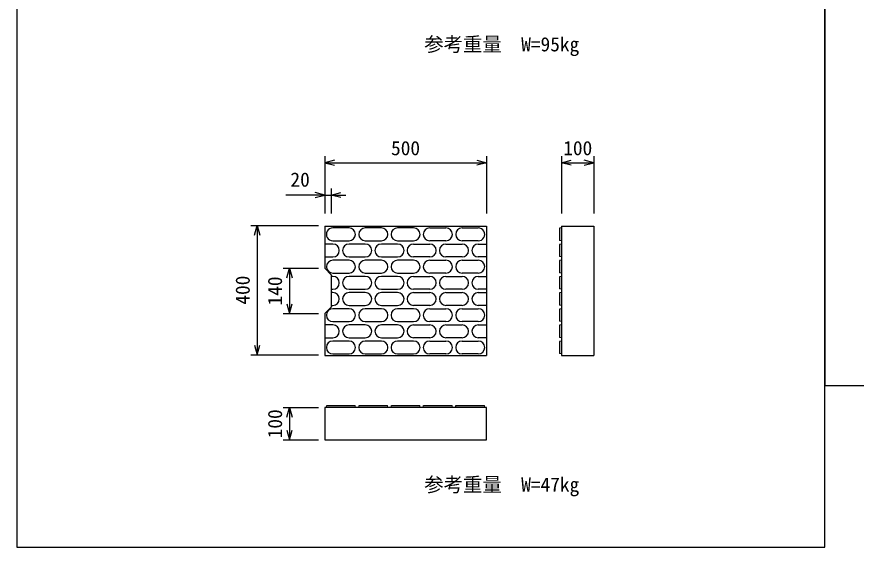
# Model space of a CAD drawing. Units: millimetres, scale not verified. Extents: x -16800 to 16800, y -5940 to 5940.
# Drawn here: x -5701 to -3104, y 120 to 1760 of the extents above; entities that cross this region are included whole.
import ezdxf
from ezdxf.enums import TextEntityAlignment as Align

# ---------------------------------------------------------------- set-up
doc = ezdxf.new("R2010")
doc.units = ezdxf.units.MM
doc.header["$LTSCALE"] = 20
for name, color, linetype, lineweight in [('0-0_DIM', 7, 'Continuous', 25), ('0-2_HATCH', 6, 'Continuous', 25), ('0-5_OUTLINE', 3, 'Continuous', 25), ('0-6_TXT', 7, 'Continuous', 25)]:
    doc.layers.add(name, color=color, linetype=linetype, lineweight=lineweight)
doc.styles.add('ＭＳ ゴシック', font='')
doc.styles.get('ＭＳ ゴシック').set_extended_font_data('MS Gothic')

msp = doc.modelspace()

# ---------------------------------------------------------------- linework, layer by layer
at = {"layer": '0-0_DIM'}
for p, q in [((-4747.78, 1328.96), (-4747.78, 1151.83)), ((-4247.78, 1328.96), (-4247.78, 1151.83)), ((-4014.96, 1328.96), (-4014.96, 1151.83)), ((-3914.96, 1328.96), (-3914.96, 1151.83)), ((-4747.78, 1308.96), (-4247.78, 1308.96)), ((-4014.96, 1308.96), (-3914.96, 1308.96)), ((-4727.78, 1228.96), (-4727.78, 1151.83)), ((-4747.78, 1208.96), (-4868.29, 1208.96)), ((-4976.78, 1114.92), (-4766.78, 1114.92)), ((-4956.78, 1114.92), (-4956.78, 714.92)), ((-4876.78, 982.42), (-4766.78, 982.42)), ((-4856.78, 982.42), (-4856.78, 842.42)), ((-4876.78, 842.42), (-4766.78, 842.42)), ((-4976.78, 714.92), (-4766.78, 714.92)), ((-4876.78, 551.37), (-4766.78, 551.37)), ((-4856.78, 551.37), (-4856.78, 451.37)), ((-4876.78, 451.37), (-4766.78, 451.37))]:
    msp.add_line(p, q, dxfattribs=at)
for points in [[(-4717.78, 1316.99), (-4747.78, 1308.96), (-4717.78, 1300.92)], [(-4277.78, 1316.99), (-4247.78, 1308.96), (-4277.78, 1300.92)], [(-3984.96, 1300.92), (-4014.96, 1308.96), (-3984.96, 1316.99)], [(-3944.96, 1300.92), (-3914.96, 1308.96), (-3944.96, 1316.99)], [(-4777.78, 1200.92), (-4747.78, 1208.96), (-4777.78, 1216.99)], [(-4747.78, 1208.96), (-4727.78, 1208.96), (-4682.34, 1208.96)], [(-4697.78, 1200.92), (-4727.78, 1208.96), (-4697.78, 1216.99)], [(-4964.81, 1084.92), (-4956.78, 1114.92), (-4948.74, 1084.92)], [(-4864.81, 952.42), (-4856.78, 982.42), (-4848.74, 952.42)], [(-4864.81, 872.42), (-4856.78, 842.42), (-4848.74, 872.42)], [(-4964.81, 744.92), (-4956.78, 714.92), (-4948.74, 744.92)], [(-4864.81, 521.37), (-4856.78, 551.37), (-4848.74, 521.37)], [(-4864.81, 481.37), (-4856.78, 451.37), (-4848.74, 481.37)]]:
    msp.add_lwpolyline(points, dxfattribs=at)
at = {"layer": '0-2_HATCH'}
for p, q in [((-4672.78, 1107.42), (-4722.78, 1107.42)), ((-4572.59, 1107.42), (-4622.59, 1107.42)), ((-4472.96, 1107.42), (-4522.59, 1107.42)), ((-4422.96, 1107.42), (-4372.96, 1107.42)), ((-4322.78, 1107.42), (-4272.78, 1107.42)), ((-4014.96, 1107.42), (-4021.46, 1106.42)), ((-4021.46, 1106.42), (-4021.46, 1068.42)), ((-4722.78, 1067.42), (-4672.78, 1067.42)), ((-4622.59, 1067.42), (-4572.59, 1067.42)), ((-4522.59, 1067.42), (-4472.96, 1067.42)), ((-4372.96, 1067.42), (-4422.96, 1067.42)), ((-4272.78, 1067.42), (-4322.78, 1067.42)), ((-4014.96, 1067.42), (-4021.46, 1068.42)), ((-4722.78, 1057.42), (-4747.78, 1057.42)), ((-4622.59, 1057.42), (-4672.59, 1057.42)), ((-4522.59, 1057.42), (-4572.59, 1057.42)), ((-4472.96, 1057.42), (-4422.96, 1057.42)), ((-4372.96, 1057.42), (-4322.96, 1057.42)), ((-4272.78, 1057.42), (-4247.78, 1057.42)), ((-4014.96, 1057.42), (-4021.46, 1056.42)), ((-4021.46, 1056.42), (-4021.46, 1018.42)), ((-4747.78, 1017.42), (-4722.78, 1017.42)), ((-4672.59, 1017.42), (-4622.59, 1017.42)), ((-4572.59, 1017.42), (-4522.59, 1017.42)), ((-4422.96, 1017.42), (-4472.96, 1017.42)), ((-4322.96, 1017.42), (-4372.96, 1017.42)), ((-4247.78, 1017.42), (-4272.78, 1017.42)), ((-4014.96, 1017.42), (-4021.46, 1018.42)), ((-4672.78, 1007.42), (-4722.78, 1007.42)), ((-4572.59, 1007.42), (-4622.59, 1007.42)), ((-4472.96, 1007.42), (-4522.59, 1007.42)), ((-4422.96, 1007.42), (-4372.96, 1007.42)), ((-4322.78, 1007.42), (-4272.78, 1007.42)), ((-4014.96, 1007.42), (-4021.46, 1006.42)), ((-4021.46, 1006.42), (-4021.46, 968.42)), ((-4722.78, 967.42), (-4672.78, 967.42)), ((-4622.59, 967.42), (-4572.59, 967.42)), ((-4522.59, 967.42), (-4472.96, 967.42)), ((-4372.96, 967.42), (-4422.96, 967.42)), ((-4272.73, 967.42), (-4322.78, 967.42)), ((-4014.96, 967.42), (-4021.46, 968.42)), ((-4722.78, 957.42), (-4727.78, 957.42)), ((-4622.59, 957.42), (-4672.59, 957.42)), ((-4522.59, 957.42), (-4572.59, 957.42)), ((-4472.96, 957.42), (-4422.96, 957.42)), ((-4372.96, 957.42), (-4322.96, 957.42)), ((-4272.78, 957.42), (-4247.78, 957.42)), ((-4014.96, 957.42), (-4021.46, 956.42)), ((-4021.46, 956.42), (-4021.46, 918.42)), ((-4727.78, 917.42), (-4722.78, 917.42)), ((-4672.59, 917.42), (-4622.59, 917.42)), ((-4572.59, 917.42), (-4522.59, 917.42)), ((-4422.96, 917.42), (-4472.96, 917.42)), ((-4322.96, 917.42), (-4372.96, 917.42)), ((-4247.78, 917.42), (-4272.78, 917.42)), ((-4014.96, 917.42), (-4021.46, 918.42)), ((-4722.78, 907.42), (-4727.78, 907.42)), ((-4622.59, 907.42), (-4672.59, 907.42)), ((-4522.59, 907.42), (-4572.59, 907.42)), ((-4472.96, 907.42), (-4422.96, 907.42)), ((-4372.96, 907.42), (-4322.96, 907.42)), ((-4272.78, 907.42), (-4247.78, 907.42)), ((-4014.96, 907.42), (-4021.46, 906.42)), ((-4021.46, 906.42), (-4021.46, 868.42)), ((-4727.78, 867.42), (-4722.78, 867.42)), ((-4672.78, 857.42), (-4722.78, 857.42)), ((-4672.59, 867.42), (-4622.59, 867.42)), ((-4572.59, 857.42), (-4622.59, 857.42)), ((-4572.59, 867.42), (-4522.59, 867.42)), ((-4472.96, 857.42), (-4522.59, 857.42)), ((-4422.96, 867.42), (-4472.96, 867.42)), ((-4422.96, 857.42), (-4372.96, 857.42)), ((-4322.96, 867.42), (-4372.96, 867.42)), ((-4322.78, 857.42), (-4272.78, 857.42)), ((-4247.78, 867.42), (-4272.78, 867.42)), ((-4014.96, 867.42), (-4021.46, 868.42)), ((-4014.96, 857.42), (-4021.46, 856.42)), ((-4021.46, 856.42), (-4021.46, 818.42)), ((-4722.78, 807.42), (-4747.78, 807.42)), ((-4722.78, 817.42), (-4672.78, 817.42)), ((-4622.59, 807.42), (-4672.59, 807.42)), ((-4622.59, 817.42), (-4572.59, 817.42)), ((-4522.59, 807.42), (-4572.59, 807.42)), ((-4522.59, 817.42), (-4472.96, 817.42)), ((-4472.96, 807.42), (-4422.96, 807.42)), ((-4372.96, 817.42), (-4422.96, 817.42)), ((-4372.96, 807.42), (-4322.96, 807.42)), ((-4272.78, 817.42), (-4322.78, 817.42)), ((-4272.78, 807.42), (-4247.78, 807.42)), ((-4014.96, 817.42), (-4021.46, 818.42)), ((-4014.96, 807.42), (-4021.46, 806.42)), ((-4021.46, 806.42), (-4021.46, 768.42)), ((-4747.78, 767.42), (-4722.78, 767.42)), ((-4672.68, 757.42), (-4722.87, 757.42)), ((-4672.59, 767.42), (-4622.59, 767.42)), ((-4572.59, 757.42), (-4622.59, 757.42)), ((-4572.59, 767.42), (-4522.59, 767.42)), ((-4472.96, 757.42), (-4522.59, 757.42)), ((-4422.96, 767.42), (-4472.96, 767.42)), ((-4422.96, 757.42), (-4372.96, 757.42)), ((-4322.96, 767.42), (-4372.96, 767.42)), ((-4322.78, 757.42), (-4272.78, 757.42)), ((-4247.78, 767.42), (-4272.78, 767.42)), ((-4014.96, 767.42), (-4021.46, 768.42)), ((-4014.96, 757.42), (-4021.46, 756.42)), ((-4021.46, 756.42), (-4021.46, 718.42)), ((-4722.78, 717.42), (-4672.78, 717.42)), ((-4622.59, 717.42), (-4572.59, 717.42)), ((-4522.59, 717.42), (-4472.96, 717.42)), ((-4372.96, 717.42), (-4422.96, 717.42)), ((-4272.78, 717.42), (-4322.78, 717.42)), ((-4014.96, 717.42), (-4021.46, 718.42)), ((-4742.78, 551.37), (-4741.78, 557.87)), ((-4741.77, 557.87), (-4653.78, 557.87)), ((-4652.78, 551.37), (-4653.78, 557.87)), ((-4642.59, 551.37), (-4641.59, 557.87)), ((-4641.59, 557.87), (-4553.59, 557.87)), ((-4552.59, 551.37), (-4553.59, 557.87)), ((-4542.59, 551.37), (-4541.59, 557.87)), ((-4541.59, 557.87), (-4453.59, 557.87)), ((-4452.59, 551.37), (-4453.59, 557.87)), ((-4442.96, 551.37), (-4441.96, 557.87)), ((-4441.96, 557.87), (-4353.96, 557.87)), ((-4352.96, 551.37), (-4353.96, 557.87)), ((-4342.78, 551.37), (-4341.78, 557.87)), ((-4341.78, 557.87), (-4253.78, 557.87)), ((-4252.78, 551.37), (-4253.78, 557.87))]:
    msp.add_line(p, q, dxfattribs=at)
for centre, start, end in [((-4722.83, 1087.42), 89.84539, 270.15742), ((-4672.78, 1087.42), 270, 90), ((-4622.59, 1087.42), 90, 270), ((-4572.59, 1087.42), 270, 90), ((-4522.59, 1087.42), 90, 270), ((-4472.96, 1087.42), 270, 90), ((-4422.96, 1087.42), 90, 270), ((-4372.96, 1087.42), 270, 90), ((-4322.78, 1087.42), 90, 270), ((-4272.72, 1087.24), 269.84258, 90.15461), ((-4722.78, 1037.42), 270, 90), ((-4672.59, 1037.42), 90, 270), ((-4622.59, 1037.42), 270, 90), ((-4572.59, 1037.42), 90, 270), ((-4522.59, 1037.42), 270, 90), ((-4472.96, 1037.42), 90, 270), ((-4422.96, 1037.42), 270, 90), ((-4372.96, 1037.42), 90, 270), ((-4322.96, 1037.42), 270, 90), ((-4272.78, 1037.42), 90, 270), ((-4722.59, 987.42), 90, 270), ((-4672.78, 987.42), 270, 90), ((-4622.59, 987.42), 90, 270), ((-4572.59, 987.42), 270, 90), ((-4522.59, 987.42), 90, 270), ((-4472.96, 987.42), 270, 90), ((-4422.96, 987.42), 90, 270), ((-4372.96, 987.42), 270, 90), ((-4322.78, 987.42), 90, 270), ((-4272.78, 987.42), 270.13449, 90), ((-4722.78, 937.42), 270, 90), ((-4672.59, 937.42), 90, 270), ((-4622.59, 937.42), 270, 90), ((-4572.59, 937.42), 90, 270), ((-4522.59, 937.42), 270, 90), ((-4472.96, 937.42), 90, 270), ((-4422.96, 937.42), 270, 90), ((-4372.96, 937.42), 90, 270), ((-4322.96, 937.42), 270, 90), ((-4272.78, 937.42), 90, 270), ((-4722.78, 887.42), 270, 90), ((-4672.59, 887.42), 90, 270), ((-4622.59, 887.42), 270, 90), ((-4572.59, 887.42), 90, 270), ((-4522.59, 887.42), 270, 90), ((-4472.96, 887.42), 90, 270), ((-4422.96, 887.42), 270, 90), ((-4372.96, 887.42), 90, 270), ((-4322.96, 887.42), 270, 90), ((-4272.78, 887.42), 90, 270), ((-4722.78, 837.42), 90, 270), ((-4672.78, 837.42), 270, 90), ((-4622.59, 837.42), 90, 270), ((-4572.59, 837.42), 270, 90), ((-4522.59, 837.42), 90, 270), ((-4472.96, 837.42), 270, 90), ((-4422.96, 837.42), 90, 270), ((-4372.96, 837.42), 270, 90), ((-4322.78, 837.42), 90, 270), ((-4272.78, 837.42), 270, 90), ((-4722.78, 787.42), 270, 90), ((-4672.59, 787.42), 90, 270), ((-4622.59, 787.42), 270, 90), ((-4572.59, 787.42), 90, 270), ((-4522.59, 787.42), 270, 90), ((-4472.96, 787.42), 90, 270), ((-4422.96, 787.42), 270, 90), ((-4372.96, 787.42), 90, 270), ((-4322.96, 787.42), 270, 90), ((-4272.78, 787.42), 90, 270), ((-4722.78, 737.42), 90.28108, 270), ((-4672.78, 737.42), 270, 89.71892), ((-4622.59, 737.42), 90, 270), ((-4572.59, 737.42), 270, 90), ((-4522.59, 737.42), 90, 270), ((-4472.96, 737.42), 270, 90), ((-4422.96, 737.42), 90, 270), ((-4372.96, 737.42), 270, 90), ((-4322.78, 737.42), 90, 270), ((-4272.72, 737.42), 270.27373, 90.15461)]:
    msp.add_arc(centre, 20, start, end, dxfattribs=at)
at = {"layer": '0-5_OUTLINE'}
for p, q in [((-4747.78, 1112.42), (-4247.78, 1112.42)), ((-4747.78, 1112.42), (-4747.78, 982.42)), ((-4247.78, 1112.42), (-4247.78, 712.42)), ((-4014.96, 1112.42), (-4014.96, 712.42)), ((-4014.96, 1112.42), (-3914.96, 1112.42)), ((-3914.96, 1112.42), (-3914.96, 712.42)), ((-4747.78, 982.42), (-4727.78, 962.42)), ((-4727.78, 962.42), (-4727.78, 862.42)), ((-4727.78, 862.42), (-4747.78, 842.42)), ((-4014.96, 712.42), (-3914.96, 712.42))]:
    msp.add_line(p, q, dxfattribs=at)
msp.add_lwpolyline([(-4747.78, 842.42), (-4747.78, 712.42), (-4247.78, 712.42)], dxfattribs=at)
msp.add_lwpolyline([(-4747.78, 451.37), (-4247.78, 451.37), (-4247.78, 551.37), (-4747.78, 551.37)], close=True, dxfattribs=at)
at = {"layer": '0-6_TXT'}
for points in [[(-5700.7, 119.56), (-3200.7, 119.56), (-3200.7, 3419.56), (-5700.7, 3419.56)], [(-3200.7, 619.56), (-700.7, 619.56), (-700.7, 3419.56), (-3200.7, 3419.56)]]:
    msp.add_lwpolyline(points, close=True, dxfattribs=at)

# ---------------------------------------------------------------- texts
at = {"layer": '0-0_DIM', "style": 'ＭＳ ゴシック'}
for s, p in [('参考重量\u3000W=95kg', (-4440.05, 1640.19)), ('500', (-4542.78, 1318.96)), ('100', (-4009.96, 1318.96)), ('20', (-4854.04, 1221.65)), ('参考重量\u3000W=47kg', (-4440.05, 278.11))]:
    msp.add_text(s, height=43.99, dxfattribs=at).set_placement(p, align=Align.BOTTOM_LEFT)
for s, p in [('400', (-4966.78, 869.92)), ('140', (-4866.78, 867.42)), ('100', (-4866.78, 456.37))]:
    msp.add_text(s, height=43.99, rotation=90, dxfattribs=at).set_placement(p, align=Align.BOTTOM_LEFT)

doc.saveas('drawing.dxf')
